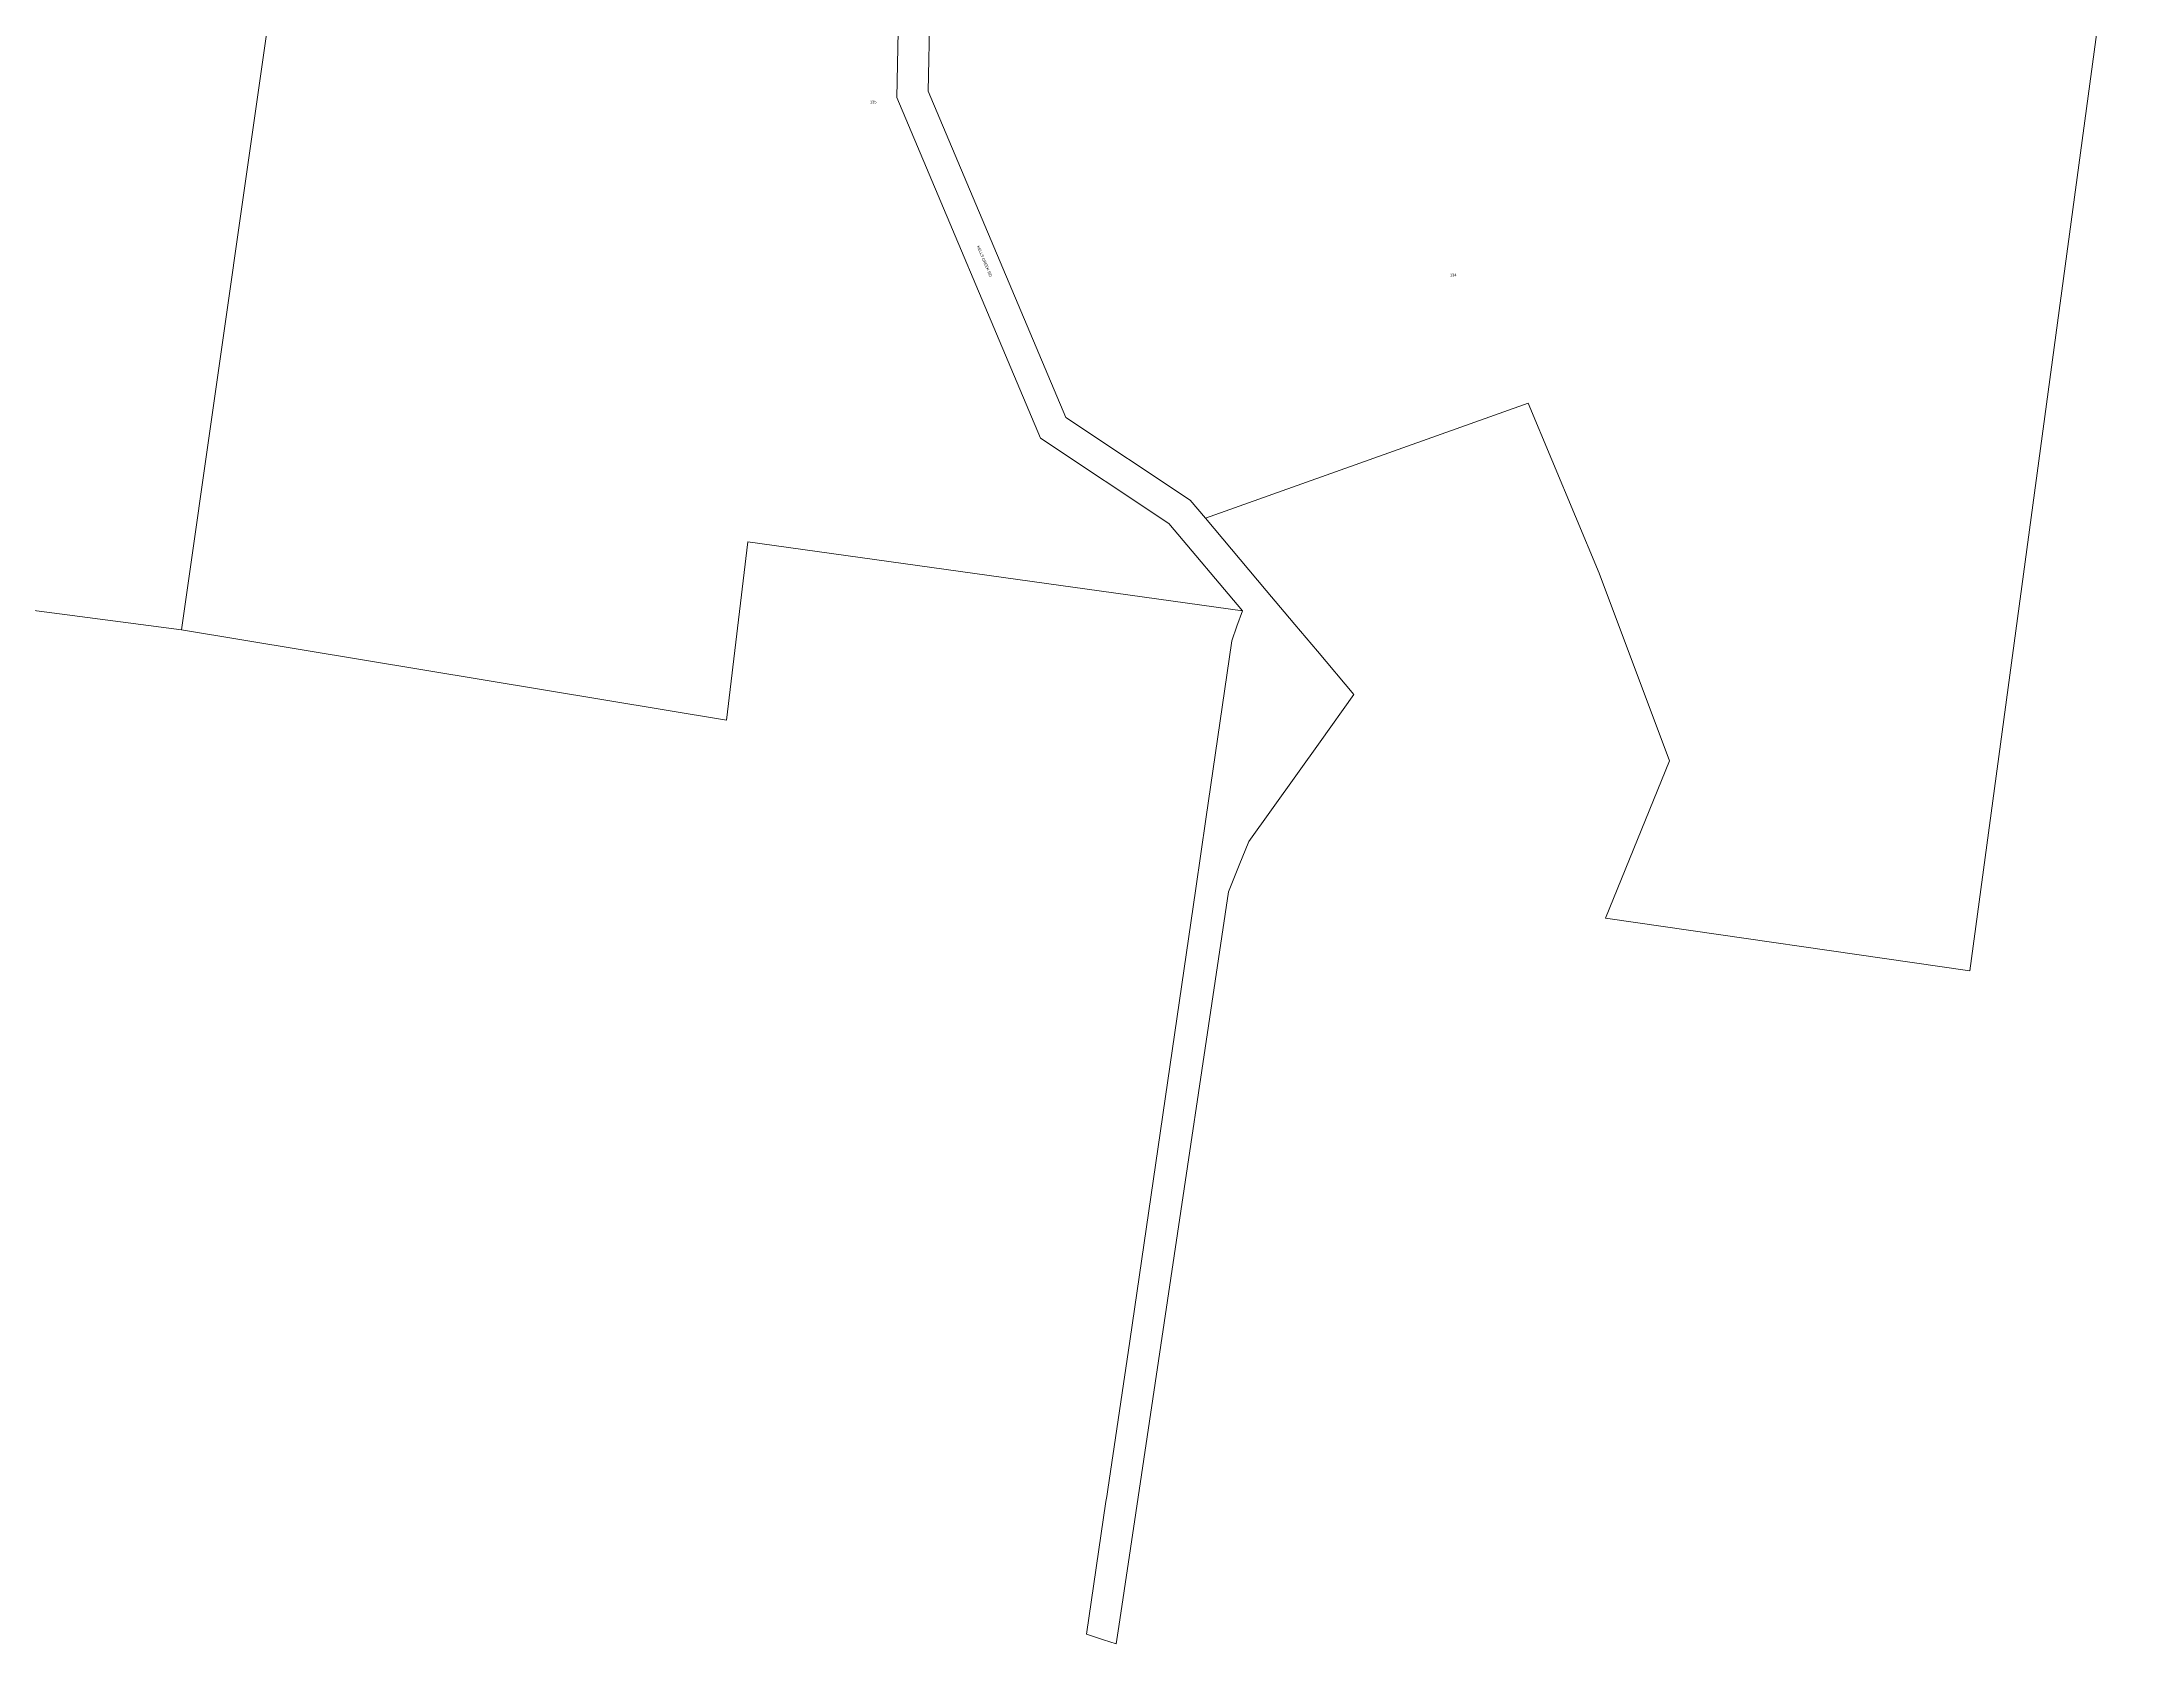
# Model space of a CAD drawing. Header units: metres. Extents: x 257881 to 262822, y 6187520 to 6191911.
# Drawn here: x 260707 to 262059, y 6187520 to 6188552 of the extents above; entities that cross this region are included whole.
import ezdxf

# ---------------------------------------------------------------- set-up
doc = ezdxf.new("R2010")
doc.units = ezdxf.units.M
doc.layers.add('Cadastre Land Parcels_SP_EXT', color=8, linetype='Continuous', lineweight=5)
doc.layers.add('Cadastre Roads_SP_EXT', color=8, linetype='Continuous', lineweight=5)
doc.styles.get("Standard").update_dxf_attribs({"font": 'arial.ttf'})

msp = doc.modelspace()

# ---------------------------------------------------------------- linework, layer by layer
at = {"layer": 'Cadastre Land Parcels_SP_EXT', "linetype": 'Continuous'}
for points in [[(260796.6, 6188173.2), (260908.1, 6188955.6), (260712.5, 6188983.4), (260697.7, 6188985.4), (260583.6, 6188201.2), (260796.6, 6188173.2)], [(261432.3, 6188241.6), (261349.6, 6188296.6), (261257.1, 6188516), (261261.6, 6188739.9), (261153, 6188853.4), (260908.1, 6188955.6), (260796.6, 6188173.2), (261147.4, 6188115), (261161.2, 6188229.8), (261479.6, 6188185.4), (261432.3, 6188241.6)], [(262058.8, 6188772.4), (261664.6, 6188829.9), (261657.7, 6188811.7), (261589.8, 6188632.8), (261280.4, 6188673.5), (261277.2, 6188520), (261365.8, 6188310), (261445.9, 6188256.7), (261455.8, 6188245), (261663.5, 6188319.2), (261709.3, 6188209.7), (261754.6, 6188088.8), (261713.3, 6187987.6), (261948, 6187953.7), (262058.8, 6188772.4)]]:
    msp.add_lwpolyline(points, close=True, dxfattribs=at)
at = {"layer": 'Cadastre Roads_SP_EXT', "linetype": 'Continuous'}
msp.add_lwpolyline([(261261.6, 6188739.9), (261257.1, 6188516), (261349.6, 6188296.6), (261432.3, 6188241.6), (261479.6, 6188185.4), (261476.1, 6188175.5), (261472.7, 6188166.1), (261456, 6188051.4), (261449.5, 6188006.6), (261407.2, 6187715.2), (261392.9, 6187619.7), (261392.2, 6187615.3), (261391.7, 6187612.1), (261379.1, 6187526.7), (261390.2, 6187523), (261398.3, 6187520.3), (261400, 6187531.6), (261400, 6187531.6), (261411, 6187604.8), (261427.1, 6187712.7), (261470.7, 6188004.5), (261477.6, 6188021.7), (261483.8, 6188037), (261529.6, 6188101.2), (261551.3, 6188131.6), (261527.9, 6188159.4), (261513.3, 6188176.6), (261509.9, 6188180.7), (261494.9, 6188198.5), (261455.8, 6188245), (261445.9, 6188256.7), (261365.8, 6188310), (261277.2, 6188520), (261280.4, 6188673.5)], dxfattribs=at)

# ---------------------------------------------------------------- texts
at = {"layer": 'Cadastre Land Parcels_SP_EXT'}
for s, p in [('135', (261239.8, 6188512.2)), ('134', (261613.2, 6188400.8))]:
    msp.add_text(s, height=1.8, dxfattribs=at).set_placement(p)
at = {"layer": 'Cadastre Roads_SP_EXT'}
msp.add_text('KELLS CREEK RD', height=1.8, rotation=292.8583, dxfattribs=at).set_placement((261308.5, 6188420.1))

doc.saveas('drawing.dxf')
